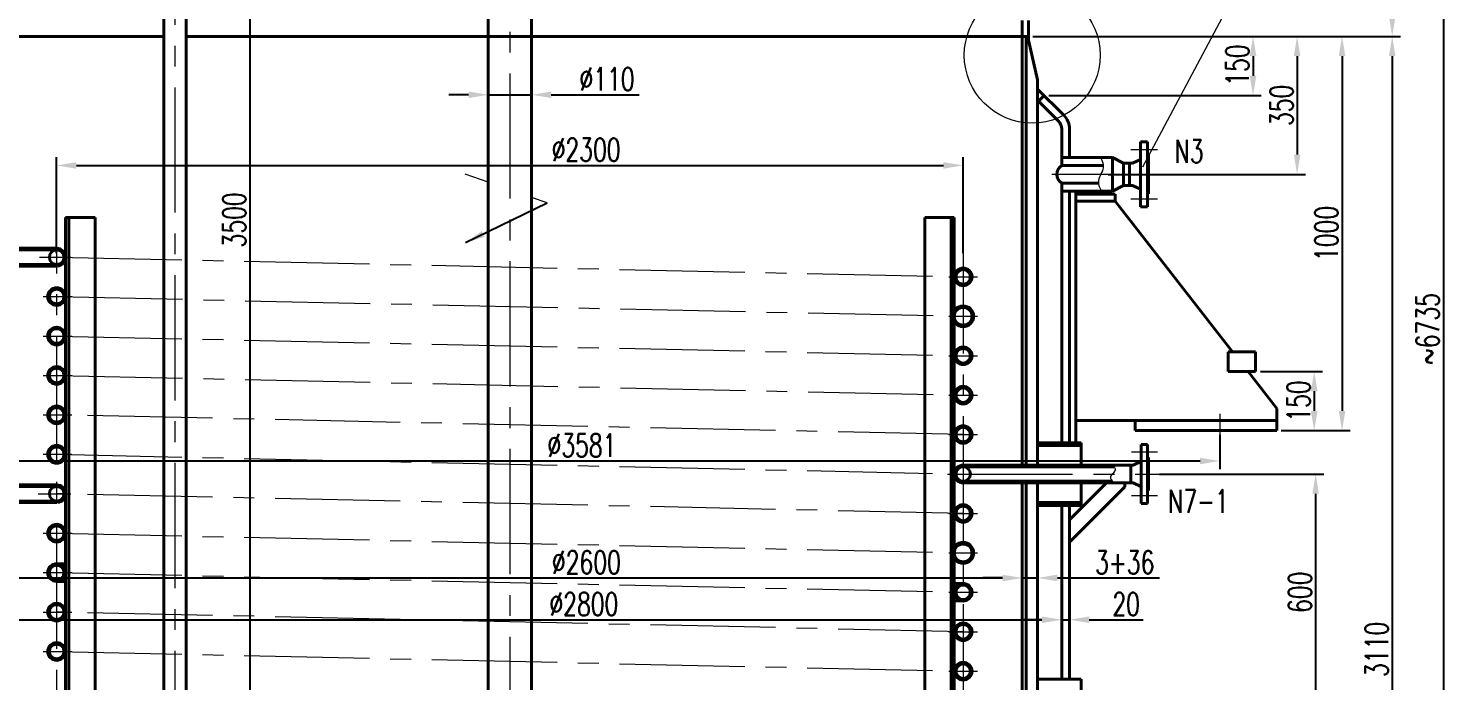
# Model space of a CAD drawing. Header units: millimetres. Extents: x 291 to 885, y 250 to 1091.
# Drawn here: x 417.9 to 634.6, y 814.7 to 913.9 of the extents above; entities that cross this region are included whole.
import ezdxf

# ---------------------------------------------------------------- set-up
doc = ezdxf.new("R2010")
doc.units = ezdxf.units.MM
doc.linetypes.add('CENTER2', pattern=[28.575, 19.05, -3.175, 3.175, -3.175])
for name, color, linetype, lineweight in [('中心线', 4, 'CENTER2', 15), ('外壳线', 1, 'Continuous', 40), ('尺寸线', 2, 'Continuous', 15)]:
    doc.layers.add(name, color=color, linetype=linetype, lineweight=lineweight)
doc.styles.get("Standard").update_dxf_attribs({"font": 'romans.shx', "width": 0.7, "height": 3.5, "bigfont": 'hzfs.shx'})
doc.dimstyles.new('ISO-25', dxfattribs={"dimtxt": 3.5, "dimasz": 3, "dimexe": 1.25, "dimexo": 0.625, "dimtad": 1, "dimtxsty": 'Standard', "dimcen": 2.5, "dimadec": 1, "dimazin": 2, "dimtfac": 1, "dimtmove": 0, "dimatfit": 0, "dimfxl": 0, "dimarcsym": 0})

# ---------------------------------------------------------------- blocks, each defined once
blk = doc.blocks.new('*D89')
at = {"layer": 'Defpoints', "color": 0}
for p in [(560.24, 893.07), (422.23, 879.11), (560.24, 879.11)]:
    blk.add_point(p, dxfattribs=at)
at = {"layer": '尺寸线', "color": 0, "lineweight": -2}
for p, q in [((422.23, 879.73), (422.23, 894.32)), ((425.23, 893.07), (557.24, 893.07)), ((560.24, 879.73), (560.24, 894.32))]:
    blk.add_line(p, q, dxfattribs=at)
at = {"layer": '尺寸线', "color": 0}
for points in [[(425.23, 893.57), (425.23, 892.57), (422.23, 893.07)], [(557.24, 893.57), (557.24, 892.57), (560.24, 893.07)]]:
    blk.add_solid(points, dxfattribs=at)
at = {"layer": '尺寸线', "color": 0, "insert": (502.84, 895.45), "char_height": 3.5, "attachment_point": 5}
blk.add_mtext('%%c2300', dxfattribs=at)
blk = doc.blocks.new('*D94')
at = {"layer": 'Defpoints', "color": 0}
for p in [(443.21, 957.71), (442.05, 747.71), (451.65, 747.71)]:
    blk.add_point(p, dxfattribs=at)
at = {"layer": '尺寸线', "color": 0, "lineweight": -2}
for p, q in [((443.83, 957.71), (452.9, 957.71)), ((451.65, 954.71), (451.65, 750.71)), ((442.68, 747.71), (452.9, 747.71))]:
    blk.add_line(p, q, dxfattribs=at)
at = {"layer": '尺寸线', "color": 0}
for points in [[(451.15, 954.71), (452.15, 954.71), (451.65, 957.71)], [(451.15, 750.71), (452.15, 750.71), (451.65, 747.71)]]:
    blk.add_solid(points, dxfattribs=at)
at = {"layer": '尺寸线', "color": 0, "insert": (449.27, 884.78), "char_height": 3.5, "attachment_point": 5, "rotation": 90}
blk.add_mtext('3500', dxfattribs=at)
blk = doc.blocks.new('*D95')
at = {"layer": 'Defpoints', "color": 0}
for p in [(383.17, 852.71), (599.3, 852.71), (599.3, 848.09)]:
    blk.add_point(p, dxfattribs=at)
at = {"layer": '尺寸线', "color": 0, "lineweight": -2}
for p, q in [((383.17, 852.08), (383.17, 846.84)), ((599.3, 852.08), (599.3, 846.84)), ((386.17, 848.09), (596.3, 848.09))]:
    blk.add_line(p, q, dxfattribs=at)
at = {"layer": '尺寸线', "color": 0}
for points in [[(386.17, 848.59), (386.17, 847.59), (383.17, 848.09)], [(596.3, 848.59), (596.3, 847.59), (599.3, 848.09)]]:
    blk.add_solid(points, dxfattribs=at)
at = {"layer": '尺寸线', "color": 0, "insert": (502.21, 850.47), "char_height": 3.5, "attachment_point": 5}
blk.add_mtext('%%C3581', dxfattribs=at)
blk = doc.blocks.new('*D29')
at = {"layer": 'Defpoints', "color": 0}
for p in [(494.54, 906.24), (487.94, 905.49), (494.54, 903.82)]:
    blk.add_point(p, dxfattribs=at)
at = {"layer": '尺寸线', "color": 0, "lineweight": -2}
for p, q in [((494.54, 905.61), (494.54, 902.57)), ((484.94, 903.82), (481.94, 903.82)), ((487.94, 904.86), (487.94, 902.57)), ((487.94, 903.82), (494.54, 903.82)), ((497.54, 903.82), (510.91, 903.82))]:
    blk.add_line(p, q, dxfattribs=at)
at = {"layer": '尺寸线', "color": 0}
for points in [[(484.94, 904.32), (484.94, 903.32), (487.94, 903.82)], [(497.54, 904.32), (497.54, 903.32), (494.54, 903.82)]]:
    blk.add_solid(points, dxfattribs=at)
at = {"layer": '尺寸线', "color": 0, "insert": (506.03, 906.2), "char_height": 3.5, "attachment_point": 5}
blk.add_mtext('%%C110', dxfattribs=at)
blk = doc.blocks.new('*D96')
at = {"layer": 'Defpoints', "color": 0}
for p in [(491.24, 1070.86), (491.24, 665.5), (633.34, 665.5)]:
    blk.add_point(p, dxfattribs=at)
at = {"layer": '尺寸线', "color": 0, "lineweight": -2}
for p, q in [((491.86, 1070.86), (634.59, 1070.86)), ((633.34, 1067.86), (633.34, 668.5)), ((491.86, 665.5), (634.59, 665.5))]:
    blk.add_line(p, q, dxfattribs=at)
at = {"layer": '尺寸线', "color": 0}
for points in [[(632.84, 1067.86), (633.84, 1067.86), (633.34, 1070.86)], [(632.84, 668.5), (633.84, 668.5), (633.34, 665.5)]]:
    blk.add_solid(points, dxfattribs=at)
at = {"layer": '尺寸线', "color": 0, "insert": (630.96, 868.18), "char_height": 3.5, "attachment_point": 5, "rotation": 90}
blk.add_mtext('~6735', dxfattribs=at)
blk = doc.blocks.new('*D97')
at = {"layer": 'Defpoints', "color": 0}
for p in [(570.2, 912.71), (581.67, 891.71), (611.08, 891.71)]:
    blk.add_point(p, dxfattribs=at)
at = {"layer": '尺寸线', "color": 0, "lineweight": -2}
for p, q in [((570.82, 912.71), (612.33, 912.71)), ((611.08, 909.71), (611.08, 894.71)), ((582.3, 891.71), (612.33, 891.71))]:
    blk.add_line(p, q, dxfattribs=at)
at = {"layer": '尺寸线', "color": 0}
for points in [[(610.58, 909.71), (611.58, 909.71), (611.08, 912.71)], [(610.58, 894.71), (611.58, 894.71), (611.08, 891.71)]]:
    blk.add_solid(points, dxfattribs=at)
at = {"layer": '尺寸线', "color": 0, "insert": (608.71, 902.21), "char_height": 3.5, "attachment_point": 5, "rotation": 90}
blk.add_mtext('350', dxfattribs=at)
blk = doc.blocks.new('*D98')
at = {"layer": 'Defpoints', "color": 0}
for p in [(570.2, 912.71), (572.66, 903.71), (604.37, 903.71)]:
    blk.add_point(p, dxfattribs=at)
at = {"layer": '尺寸线', "color": 0, "lineweight": -2}
for p, q in [((570.82, 912.71), (605.62, 912.71)), ((604.37, 909.71), (604.37, 906.71)), ((573.28, 903.71), (605.62, 903.71))]:
    blk.add_line(p, q, dxfattribs=at)
at = {"layer": '尺寸线', "color": 0}
for points in [[(603.87, 909.71), (604.87, 909.71), (604.37, 912.71)], [(603.87, 906.71), (604.87, 906.71), (604.37, 903.71)]]:
    blk.add_solid(points, dxfattribs=at)
at = {"layer": '尺寸线', "color": 0, "insert": (601.99, 908.33), "char_height": 3.5, "attachment_point": 5, "rotation": 90}
blk.add_mtext('150', dxfattribs=at)
blk = doc.blocks.new('*D99')
at = {"layer": 'Defpoints', "color": 0}
for p in [(570.2, 912.71), (608, 852.71), (617.92, 852.71)]:
    blk.add_point(p, dxfattribs=at)
at = {"layer": '尺寸线', "color": 0, "lineweight": -2}
for p, q in [((570.82, 912.71), (619.17, 912.71)), ((617.92, 909.71), (617.92, 855.71)), ((608.63, 852.71), (619.17, 852.71))]:
    blk.add_line(p, q, dxfattribs=at)
at = {"layer": '尺寸线', "color": 0}
for points in [[(617.42, 909.71), (618.42, 909.71), (617.92, 912.71)], [(617.42, 855.71), (618.42, 855.71), (617.92, 852.71)]]:
    blk.add_solid(points, dxfattribs=at)
at = {"layer": '尺寸线', "color": 0, "insert": (615.55, 882.71), "char_height": 3.5, "attachment_point": 5, "rotation": 90}
blk.add_mtext('1000', dxfattribs=at)
blk = doc.blocks.new('*D31')
at = {"layer": 'Defpoints', "color": 0}
for p in [(604.88, 861.71), (608.11, 852.71), (613.68, 852.71)]:
    blk.add_point(p, dxfattribs=at)
at = {"layer": '尺寸线', "color": 0, "lineweight": -2}
for p, q in [((605.5, 861.71), (614.93, 861.71)), ((613.68, 858.71), (613.68, 855.71)), ((608.73, 852.71), (614.93, 852.71))]:
    blk.add_line(p, q, dxfattribs=at)
at = {"layer": '尺寸线', "color": 0}
for points in [[(613.18, 858.71), (614.18, 858.71), (613.68, 861.71)], [(613.18, 855.71), (614.18, 855.71), (613.68, 852.71)]]:
    blk.add_solid(points, dxfattribs=at)
at = {"layer": '尺寸线', "color": 0, "insert": (611.3, 857.21), "char_height": 3.5, "attachment_point": 5, "rotation": 90}
blk.add_mtext('150', dxfattribs=at)
blk = doc.blocks.new('*D34')
at = {"layer": 'Defpoints', "color": 0}
for p in [(589.52, 846.11), (597.52, 810.11), (613.9, 810.11)]:
    blk.add_point(p, dxfattribs=at)
at = {"layer": '尺寸线', "color": 0, "lineweight": -2}
for p, q in [((590.14, 846.11), (615.15, 846.11)), ((613.9, 843.11), (613.9, 813.11)), ((598.15, 810.11), (615.15, 810.11))]:
    blk.add_line(p, q, dxfattribs=at)
at = {"layer": '尺寸线', "color": 0}
for points in [[(613.4, 843.11), (614.4, 843.11), (613.9, 846.11)], [(613.4, 813.11), (614.4, 813.11), (613.9, 810.11)]]:
    blk.add_solid(points, dxfattribs=at)
at = {"layer": '尺寸线', "color": 0, "insert": (611.52, 828.11), "char_height": 3.5, "attachment_point": 5, "rotation": 90}
blk.add_mtext('600', dxfattribs=at)
blk = doc.blocks.new('*D35')
at = {"layer": 'Defpoints', "color": 0}
for p in [(413.23, 830.29), (569.24, 830.66), (569.24, 830.29)]:
    blk.add_point(p, dxfattribs=at)
at = {"layer": '尺寸线', "color": 0, "lineweight": -2}
for p, q in [((416.23, 830.29), (566.24, 830.29)), ((569.24, 830.04), (569.24, 829.04)), ((413.23, 829.66), (413.23, 829.04))]:
    blk.add_line(p, q, dxfattribs=at)
at = {"layer": '尺寸线', "color": 0}
for points in [[(416.23, 830.79), (416.23, 829.79), (413.23, 830.29)], [(566.24, 830.79), (566.24, 829.79), (569.24, 830.29)]]:
    blk.add_solid(points, dxfattribs=at)
at = {"layer": '尺寸线', "color": 0, "insert": (502.88, 832.66), "char_height": 3.5, "attachment_point": 5}
blk.add_mtext('%%C2600', dxfattribs=at)
blk = doc.blocks.new('*D36')
at = {"layer": 'Defpoints', "color": 0}
for p in [(569.24, 830.29), (571.58, 830.29), (571.58, 830.29)]:
    blk.add_point(p, dxfattribs=at)
at = {"layer": '尺寸线', "color": 0, "lineweight": -2}
for p, q in [((566.24, 830.29), (563.24, 830.29)), ((569.24, 830.91), (569.24, 831.54)), ((569.24, 830.29), (571.58, 830.29)), ((571.58, 830.91), (571.58, 831.54)), ((574.58, 830.29), (590.13, 830.29))]:
    blk.add_line(p, q, dxfattribs=at)
at = {"layer": '尺寸线', "color": 0}
for points in [[(566.24, 830.79), (566.24, 829.79), (569.24, 830.29)], [(574.58, 830.79), (574.58, 829.79), (571.58, 830.29)]]:
    blk.add_solid(points, dxfattribs=at)
at = {"layer": '尺寸线', "color": 0, "insert": (584.84, 832.66), "char_height": 3.5, "attachment_point": 5}
blk.add_mtext('3+36', dxfattribs=at)
blk = doc.blocks.new('*D37')
at = {"layer": 'Defpoints', "color": 0}
for p in [(407.23, 825), (575.24, 825), (575.24, 823.93)]:
    blk.add_point(p, dxfattribs=at)
at = {"layer": '尺寸线', "color": 0, "lineweight": -2}
for p, q in [((407.23, 824.38), (407.23, 822.68)), ((410.23, 823.93), (572.24, 823.93)), ((575.24, 824.38), (575.24, 822.68))]:
    blk.add_line(p, q, dxfattribs=at)
at = {"layer": '尺寸线', "color": 0}
for points in [[(410.23, 824.43), (410.23, 823.43), (407.23, 823.93)], [(572.24, 824.43), (572.24, 823.43), (575.24, 823.93)]]:
    blk.add_solid(points, dxfattribs=at)
at = {"layer": '尺寸线', "color": 0, "insert": (502.5, 826.31), "char_height": 3.5, "attachment_point": 5}
blk.add_mtext('%%C2800', dxfattribs=at)
blk = doc.blocks.new('*D38')
at = {"layer": 'Defpoints', "color": 0}
for p in [(575.24, 823.93), (576.44, 823.93), (576.44, 823.93)]:
    blk.add_point(p, dxfattribs=at)
at = {"layer": '尺寸线', "color": 0, "lineweight": -2}
for p, q in [((572.24, 823.93), (569.24, 823.93)), ((575.24, 824.56), (575.24, 825.18)), ((575.24, 823.93), (576.44, 823.93)), ((576.44, 824.56), (576.44, 825.18)), ((579.44, 823.93), (587.66, 823.93))]:
    blk.add_line(p, q, dxfattribs=at)
at = {"layer": '尺寸线', "color": 0}
for points in [[(572.24, 824.43), (572.24, 823.43), (575.24, 823.93)], [(579.44, 824.43), (579.44, 823.43), (576.44, 823.93)]]:
    blk.add_solid(points, dxfattribs=at)
at = {"layer": '尺寸线', "color": 0, "insert": (585.05, 826.31), "char_height": 3.5, "attachment_point": 5}
blk.add_mtext('20', dxfattribs=at)
blk = doc.blocks.new('*D101')
at = {"layer": 'Defpoints', "color": 0}
for p in [(570.2, 912.71), (571.58, 726.11), (625.56, 726.11)]:
    blk.add_point(p, dxfattribs=at)
at = {"layer": '尺寸线', "color": 0, "lineweight": -2}
for p, q in [((570.82, 912.71), (626.81, 912.71)), ((625.56, 909.71), (625.56, 729.11)), ((572.2, 726.11), (626.81, 726.11))]:
    blk.add_line(p, q, dxfattribs=at)
at = {"layer": '尺寸线', "color": 0}
for points in [[(625.06, 909.71), (626.06, 909.71), (625.56, 912.71)], [(625.06, 729.11), (626.06, 729.11), (625.56, 726.11)]]:
    blk.add_solid(points, dxfattribs=at)
at = {"layer": '尺寸线', "color": 0, "insert": (623.19, 819.41), "char_height": 3.5, "attachment_point": 5, "rotation": 90}
blk.add_mtext('3110', dxfattribs=at)
blk = doc.blocks.new('*D122')
at = {"layer": 'Defpoints', "color": 0}
for p in [(511.9, 957.76), (570.2, 912.71), (625.56, 912.71)]:
    blk.add_point(p, dxfattribs=at)
at = {"layer": '尺寸线', "color": 0, "lineweight": -2}
for p, q in [((512.53, 957.76), (626.81, 957.76)), ((625.56, 954.76), (625.56, 915.71)), ((570.82, 912.71), (626.81, 912.71))]:
    blk.add_line(p, q, dxfattribs=at)
at = {"layer": '尺寸线', "color": 0}
for points in [[(625.06, 954.76), (626.06, 954.76), (625.56, 957.76)], [(625.06, 915.71), (626.06, 915.71), (625.56, 912.71)]]:
    blk.add_solid(points, dxfattribs=at)
at = {"layer": '尺寸线', "color": 0, "insert": (623.19, 935.24), "char_height": 3.5, "attachment_point": 5, "rotation": 90}
blk.add_mtext('760', dxfattribs=at)

msp = doc.modelspace()

# ---------------------------------------------------------------- linework, layer by layer
at = {"layer": '中心线'}
for p, q in [((491.237, 1078.518), (491.237, 660.703)), ((440.236, 962.092), (440.236, 744.394)), ((591.44, 891.71), (573.731, 891.71)), ((422.235, 733.773), (422.235, 883.366)), ((560.239, 883.474), (560.239, 734.551)), ((391.034, 879.11), (424.415, 879.11)), ((422.235, 879.11), (560.239, 876.11)), ((558.06, 876.11), (562.419, 876.11)), ((420.186, 873.11), (424.545, 873.11)), ((422.365, 873.11), (560.239, 870.11)), ((558.06, 870.11), (562.419, 870.11)), ((420.186, 867.109), (424.545, 867.109)), ((422.235, 867.107), (560.239, 864.109)), ((558.06, 864.109), (562.419, 864.109)), ((420.186, 861.109), (424.545, 861.109)), ((422.365, 861.109), (560.239, 858.109)), ((558.06, 858.109), (562.419, 858.109)), ((420.186, 855.109), (424.545, 855.109)), ((560.239, 852.109), (422.235, 855.109)), ((599.3, 855.252), (599.3, 851.891)), ((558.06, 852.109), (562.419, 852.109)), ((420.186, 849.109), (424.545, 849.109)), ((422.235, 849.109), (560.239, 846.109)), ((557.856, 846.109), (591.44, 846.109)), ((390.861, 843.109), (424.415, 843.109)), ((560.239, 840.109), (422.235, 843.109)), ((558.06, 840.109), (562.419, 840.109)), ((420.186, 837.109), (424.545, 837.109)), ((422.235, 837.106), (560.239, 834.108)), ((558.06, 834.108), (562.419, 834.108)), ((420.186, 831.108), (424.545, 831.108)), ((422.235, 831.108), (560.239, 828.108)), ((558.06, 828.108), (562.419, 828.108)), ((420.186, 825.108), (424.545, 825.108)), ((560.239, 822.108), (422.235, 825.108)), ((558.06, 822.108), (562.419, 822.108)), ((420.186, 819.108), (424.545, 819.108)), ((422.235, 819.108), (560.239, 816.108)), ((558.06, 816.108), (562.419, 816.108))]:
    msp.add_line(p, q, dxfattribs=at)
at = {"layer": '中心线', "ltscale": 0.3}
for p, q in [((589.82, 895.46), (585.74, 895.46)), ((589.82, 887.96), (585.74, 887.96)), ((589.82, 849.409), (585.86, 849.409)), ((589.82, 842.809), (585.86, 842.809))]:
    msp.add_line(p, q, dxfattribs=at)
at = {"layer": '外壳线'}
for p, q in [((438.525, 955.251), (438.525, 747.706)), ((441.946, 955.251), (441.946, 753.879)), ((487.937, 934.095), (487.937, 799.4)), ((494.537, 934.095), (494.537, 799.4)), ((569.24, 915.111), (569.24, 847.459)), ((570.2, 915.111), (570.2, 912.111)), ((412.275, 912.711), (438.525, 912.711)), ((441.946, 912.711), (570.2, 912.711)), ((569.84, 912.711), (569.84, 847.459)), ((571.58, 906.111), (570.2, 912.111)), ((571.58, 906.111), (571.58, 847.459)), ((571.58, 904.679), (575.561, 900.698)), ((571.7, 902.862), (572.548, 903.711)), ((571.7, 902.862), (571.58, 902.862)), ((571.7, 902.862), (574.712, 899.849)), ((575.24, 898.576), (575.24, 893.06)), ((576.44, 898.576), (576.44, 894.26)), ((587.24, 896.66), (587.24, 886.76)), ((588.32, 896.66), (587.24, 896.66)), ((588.32, 896.66), (588.32, 886.76)), ((582.98, 894.26), (575.24, 894.26)), ((581.577, 893.06), (575.24, 893.06)), ((582.98, 894.26), (582.98, 889.16)), ((582.98, 894.26), (584.66, 893.42)), ((585.979, 893.42), (584.66, 893.42)), ((584.66, 893.42), (584.66, 890)), ((585.56, 893.42), (585.56, 890)), ((586.096, 893.444), (587.057, 893.853)), ((588.44, 894.68), (588.32, 894.68)), ((588.44, 894.68), (588.44, 888.74)), ((575.24, 890.36), (575.24, 850.879)), ((580.826, 890.36), (575.24, 890.36)), ((582.98, 889.16), (575.24, 889.16)), ((576.44, 889.16), (576.44, 850.879)), ((577.4, 889.16), (577.4, 850.879)), ((583.4, 888.71), (577.4, 888.71)), ((584.66, 890), (582.98, 889.16)), ((583.4, 888.71), (583.4, 887.63)), ((585.979, 890), (584.66, 890)), ((586.096, 889.976), (587.057, 889.568)), ((588.44, 888.74), (588.32, 888.74)), ((583.4, 887.63), (577.4, 887.63)), ((583.4, 887.63), (601.266, 864.709)), ((588.32, 886.76), (587.24, 886.76)), ((423.585, 705.091), (423.585, 885.149)), ((423.585, 885.149), (428.085, 885.149)), ((424.065, 704.669), (424.065, 885.149)), ((428.085, 701.544), (428.085, 885.149)), ((554.389, 701.544), (554.389, 885.149)), ((554.389, 885.149), (558.889, 885.149)), ((558.409, 704.669), (558.409, 885.149)), ((558.889, 705.091), (558.889, 885.149)), ((396.382, 880.46), (422.235, 880.46)), ((398.225, 880.22), (422.235, 880.22)), ((396.382, 877.76), (422.235, 877.76)), ((397.951, 878), (422.235, 878)), ((604.768, 864.709), (600.567, 864.709)), ((600.567, 864.709), (600.567, 861.709)), ((604.768, 864.709), (604.768, 861.709)), ((604.768, 861.709), (600.567, 861.709)), ((603.604, 861.709), (608.001, 856.069)), ((608.001, 856.069), (608.001, 852.709)), ((608.001, 854.269), (577.4, 854.269)), ((586.4, 854.269), (586.4, 852.709)), ((608.001, 852.709), (586.4, 852.709)), ((571.58, 850.879), (578.18, 850.879)), ((571.58, 850.459), (578.18, 850.459)), ((578.18, 850.879), (578.18, 847.459)), ((588.32, 850.609), (587.36, 850.609)), ((587.36, 850.609), (587.36, 841.609)), ((588.32, 850.609), (588.32, 841.609)), ((586.092, 847.459), (560.239, 847.459)), ((583.2, 847.219), (560.239, 847.219)), ((585.74, 847.459), (585.74, 844.759)), ((587.189, 847.948), (586.221, 847.488)), ((588.44, 848.629), (588.32, 848.629)), ((588.44, 848.629), (588.44, 843.589)), ((582.927, 844.999), (560.239, 844.999)), ((396.382, 844.459), (422.235, 844.459)), ((398.225, 844.219), (422.235, 844.219)), ((586.092, 844.759), (560.239, 844.759)), ((569.24, 844.759), (569.24, 811.458)), ((569.84, 844.759), (569.84, 811.458)), ((571.58, 844.759), (571.58, 811.458)), ((582.046, 844.759), (576.44, 839.153)), ((584.84, 844.159), (576.44, 835.758)), ((578.18, 844.759), (578.18, 841.339)), ((584.84, 844.759), (584.84, 844.159)), ((586.221, 844.73), (587.189, 844.27)), ((588.44, 843.589), (588.32, 843.589)), ((396.382, 841.759), (422.235, 841.759)), ((397.951, 841.999), (422.235, 841.999)), ((571.58, 841.759), (578.18, 841.759)), ((571.58, 841.339), (578.18, 841.339)), ((575.24, 841.339), (575.24, 814.878)), ((576.44, 841.339), (576.44, 814.878)), ((588.32, 841.609), (587.36, 841.609)), ((423.585, 832.429), (422.264, 832.458)), ((423.585, 829.729), (422.206, 829.759)), ((560.269, 829.458), (558.889, 829.488)), ((560.21, 826.759), (558.889, 826.787)), ((571.58, 814.878), (578.18, 814.878)), ((578.18, 814.878), (578.18, 811.458))]:
    msp.add_line(p, q, dxfattribs=at)
for centre, radius in [((422.235, 879.107), 1.11), ((560.239, 876.11), 1.35), ((560.239, 876.11), 1.11), ((422.235, 873.107), 1.35), ((422.235, 873.107), 1.11), ((560.239, 870.11), 1.59), ((560.239, 870.11), 1.35), ((422.235, 867.107), 1.35), ((422.235, 867.107), 1.11), ((560.239, 864.109), 1.35), ((560.239, 864.109), 1.11), ((422.235, 861.106), 1.35), ((422.235, 861.106), 1.11), ((560.239, 858.109), 1.35), ((560.239, 858.109), 1.11), ((422.235, 855.106), 1.35), ((422.235, 855.106), 1.11), ((560.239, 852.109), 1.35), ((560.239, 852.109), 1.11), ((422.235, 849.106), 1.35), ((422.235, 849.106), 1.11), ((560.239, 846.109), 1.11), ((422.235, 843.106), 1.11), ((560.239, 840.109), 1.35), ((560.239, 840.109), 1.11), ((422.235, 837.106), 1.35), ((422.235, 837.106), 1.11), ((560.239, 834.108), 1.59), ((560.239, 834.108), 1.35), ((422.235, 831.106), 1.35), ((422.235, 831.106), 1.11), ((560.239, 828.108), 1.35), ((560.239, 828.108), 1.11), ((422.235, 825.105), 1.35), ((422.235, 825.105), 1.11), ((560.239, 822.108), 1.35), ((560.239, 822.108), 1.11), ((422.235, 819.105), 1.35), ((422.235, 819.105), 1.11), ((560.239, 816.108), 1.35), ((560.239, 816.108), 1.11)]:
    msp.add_circle(centre, radius, dxfattribs=at)
for centre, radius, start, end in [((573.44, 898.576), 1.8, 0, 45), ((573.44, 898.576), 3, 0, 45), ((576.113, 891.71), 1.608, 122.88974, 237.11026), ((585.979, 893.72), 0.3, 270, 293.02549), ((586.94, 894.129), 0.3, 293.02549, 0), ((585.979, 889.7), 0.3, 66.97451, 90), ((586.94, 889.292), 0.3, 0, 66.97451), ((422.235, 879.107), 1.35, 275.54185, 90), ((560.239, 846.109), 1.35, 90, 270), ((586.092, 847.759), 0.3, 270, 295.40772), ((587.06, 848.218), 0.3, 295.40772, 0), ((422.235, 843.106), 1.35, 275.54185, 90), ((586.092, 844.459), 0.3, 64.59228, 90), ((587.06, 843.999), 0.3, 0, 64.59228)]:
    msp.add_arc(centre, radius, start, end, dxfattribs=at)
at = {"layer": '尺寸线'}
for p, q in [((601.951, 919.839), (587.538, 892.816)), ((487.937, 890.519), (484.423, 891.749)), ((422.235, 883.474), (422.235, 888.803)), ((560.239, 883.474), (560.239, 888.803)), ((496.928, 887.371), (494.537, 888.208))]:
    msp.add_line(p, q, dxfattribs=at)
msp.add_circle((570.747, 909.849), 10.336, dxfattribs=at)
msp.add_open_spline([(581.129, 894.26), (581.419, 893.745), (581.923, 892.576), (580.462, 890.901), (580.987, 889.7), (581.279, 889.16)], degree=3, knots=[8.3917892, 8.3917892, 8.3917892, 8.3917892, 35.6718151, 70.4306619, 98.7634423, 98.7634423, 98.7634423, 98.7634423], dxfattribs=at)
at = {"layer": '尺寸线', "ltscale": 0.3}
msp.add_spline([(582.999, 847.459), (583.401, 846.74), (582.691, 845.719), (583.103, 844.759)], degree=3, dxfattribs=at)

# ---------------------------------------------------------------- texts
at = {"layer": '尺寸线', "char_height": 3.5, "width": 3.31119, "attachment_point": 1}
for s, insert in [('N3', (592.424, 896.98)), ('N7-1', (591.44, 843.719))]:
    msp.add_mtext(s, dxfattribs=dict(at, insert=insert))

# ---------------------------------------------------------------- dimensions: what is measured, and where the dimension line sits
at = {"layer": '尺寸线'}
for base, p1, p2, text, picture, middle in [((633.338, 665.503), (491.237, 1070.861), (491.237, 665.503), '~6735', '*D96', (633.338, 868.182)), ((451.648, 747.706), (443.206, 957.712), (442.054, 747.706), '3500', '*D94', (451.648, 884.78)), ((611.082, 891.71), (570.2, 912.711), (581.673, 891.71), '350', '*D97', (611.082, 902.211)), ((604.367, 903.711), (570.2, 912.711), (572.656, 903.711), '150', '*D98', (604.367, 908.332)), ((617.924, 852.709), (570.2, 912.711), (608.001, 852.709), '1000', '*D99', (617.924, 882.71)), ((613.678, 852.709), (604.876, 861.709), (608.109, 852.709), '150', '*D31', (613.678, 857.209)), ((613.9, 810.108), (589.518, 846.109), (597.52, 810.108), '600', '*D34', (613.9, 828.108))]:
    dim = msp.add_linear_dim(base=base, p1=p1, p2=p2, angle=90, text=text, dimstyle='ISO-25', dxfattribs=at)
    dim.commit()
    dim.dimension.update_dxf_attribs({"geometry": picture, "text_midpoint": middle, "dimtype": 160})
for base, p1, p2, text, picture, middle in [((625.562, 912.711), (511.904, 957.763), (570.2, 912.711), '760', '*D122', (623.187, 935.237)), ((625.562, 726.105), (570.2, 912.711), (571.58, 726.105), '3110', '*D101', (623.187, 819.408))]:
    dim = msp.add_linear_dim(base=base, p1=p1, p2=p2, angle=90, text=text, dimstyle='ISO-25', dxfattribs=at)
    dim.commit()
    dim.dimension.update_dxf_attribs({"geometry": picture, "text_midpoint": middle})
for base, p1, p2, text, picture, middle in [((494.537, 903.82), (487.937, 905.487), (494.537, 906.237), '%%C110', '*D29', (506.029, 903.82)), ((560.239, 893.074), (422.235, 879.107), (560.239, 879.107), '%%c2300', '*D89', (502.839, 893.074)), ((599.3, 848.091), (383.174, 852.709), (599.3, 852.709), '%%C3581', '*D95', (502.214, 848.091)), ((569.24, 830.285), (413.235, 830.287), (569.24, 830.662), '%%C2600', '*D35', (502.882, 830.285)), ((571.58, 830.287), (569.24, 830.287), (571.58, 830.287), '3+36', '*D36', (584.835, 830.287)), ((575.24, 823.932), (407.235, 825), (575.24, 825), '%%C2800', '*D37', (502.504, 823.932))]:
    dim = msp.add_linear_dim(base=base, p1=p1, p2=p2, text=text, dimstyle='ISO-25', dxfattribs=at)
    dim.commit()
    dim.dimension.update_dxf_attribs({"geometry": picture, "text_midpoint": middle, "dimtype": 160})
dim = msp.add_linear_dim(base=(576.44, 823.932), p1=(575.24, 823.932), p2=(576.44, 823.932), text='20', dimstyle='ISO-25', dxfattribs=at)
dim.commit()
dim.dimension.update_dxf_attribs({"geometry": '*D38', "text_midpoint": (585.048, 826.307)})

# ---------------------------------------------------------------- leaders
msp.add_leader([(484.469, 881.332), (496.928, 887.371)], dimstyle='ISO-25', override={"dimgap": 0.625, "dimtad": 0}, dxfattribs=at)

doc.saveas('drawing.dxf')
